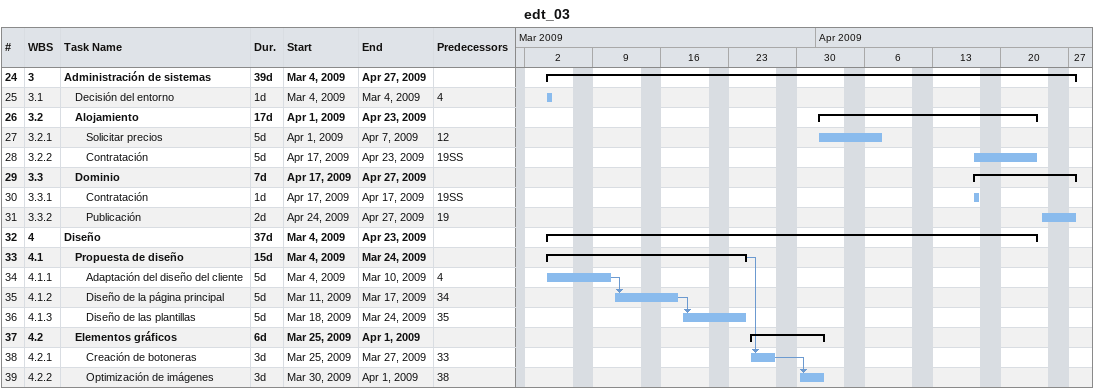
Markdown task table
edt_03

| ID | WBS | Task | Duration | Start | Finish | Predecessors |
|---|---|---|---|---|---|---|
| 24 | 3 | **Administración de sistemas** | 39d | 2009-03-04 | 2009-04-27 |  |
| 25 | 3.1 | Decisión del entorno | 1d | 2009-03-04 | 2009-03-04 | 4 |
| 26 | 3.2 | **Alojamiento** | 17d | 2009-04-01 | 2009-04-23 |  |
| 27 | 3.2.1 | Solicitar precios | 5d | 2009-04-01 | 2009-04-07 | 12 |
| 28 | 3.2.2 | Contratación | 5d | 2009-04-17 | 2009-04-23 | 19SS |
| 29 | 3.3 | **Dominio** | 7d | 2009-04-17 | 2009-04-27 |  |
| 30 | 3.3.1 | Contratación | 1d | 2009-04-17 | 2009-04-17 | 19SS |
| 31 | 3.3.2 | Publicación | 2d | 2009-04-24 | 2009-04-27 | 19 |
| 32 | 4 | **Diseño** | 37d | 2009-03-04 | 2009-04-23 |  |
| 33 | 4.1 | **Propuesta de diseño** | 15d | 2009-03-04 | 2009-03-24 |  |
| 34 | 4.1.1 | Adaptación del diseño del cliente | 5d | 2009-03-04 | 2009-03-10 | 4 |
| 35 | 4.1.2 | Diseño de la página principal | 5d | 2009-03-11 | 2009-03-17 | 34 |
| 36 | 4.1.3 | Diseño de las plantillas | 5d | 2009-03-18 | 2009-03-24 | 35 |
| 37 | 4.2 | **Elementos gráficos** | 6d | 2009-03-25 | 2009-04-01 |  |
| 38 | 4.2.1 | Creación de botoneras | 3d | 2009-03-25 | 2009-03-27 | 33 |
| 39 | 4.2.2 | Optimización de imágenes | 3d | 2009-03-30 | 2009-04-01 | 38 |
